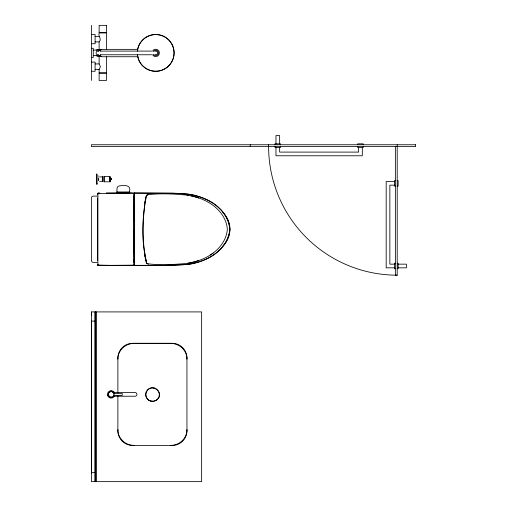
<?xml version="1.0" encoding="UTF-8"?>
<svg xmlns="http://www.w3.org/2000/svg" width="507" height="507" viewBox="0 0 507 507"><rect width="100%" height="100%" fill="white"/><g stroke="black" fill="none" stroke-linecap="round" stroke-linejoin="round"><path stroke-width="0.76" d="M91.494 472.803L91.494 320.665M91.425 315.588L91.425 311.913L201.647 311.913L201.647 481.65L91.425 481.65L91.425 311.913M97.598 240.933L97.598 260.579M97.598 204.91L97.566 253.614M102.433 181.531L102.427 176.442M102.433 181.208L102.433 180.784M102.433 180.277L102.433 179.706M102.433 179.11L102.427 178.223M102.433 177.944L102.42 177.437M110.025 178.096L109.962 177.425L109.962 179.11L110.025 177.304M110.082 180.898L109.968 180.327M110.082 180.745L109.899 179.903M109.962 178.179L110.025 179.674M110.336 180.86L110.336 180.061L110.336 180.923L110.336 180.498M110.336 177.881L110.336 177.602M110.336 177.323L110.336 177.773M97.566 204.891L97.598 197.926M109.899 178.844L109.899 178.318M98.643 177.742L98.643 180.682M98.643 179.11L98.643 179.909M97.11 183.711L97.11 184.218L97.103 174.034M134.102 262.715L134.127 204.847L134.146 212.072M134.127 262.74L134.159 259.299M150.528 400.961L148.805 400.169L147.068 398.572A6.534 6.534 0 0 1 146.276 391.93M156.036 400.372C166.347 394.123 151.492 381.245 146.282 391.936M117.897 359.216L117.935 358.138M186.893 430.652L186.925 429.575M133.911 265.218C135.686 263.558 133.652 256.536 134.501 253.766L134.361 193.148M111.578 179.44L111.502 178.578L111.508 179.643M97.699 194.092L97.857 193.23M97.775 194.067L97.661 193.275L99.683 193.363M98.016 194.067L98.098 193.363M145.173 202.128C142.359 222.205 142.03 243.037 146.586 262.854M145.173 202.128L146.586 195.651M144.888 202.477L145.864 197.141L146.929 194.999M113.923 395.352L114.037 393.85L113.378 392.488A2.928 2.928 0 0 0 109.062 392.348A2.928 2.928 0 0 0 109.297 396.658A2.928 2.928 0 0 0 113.574 396.049L113.917 395.365L122.244 395.352L122.244 393.514L113.923 393.514L113.796 393.128M145.769 197.857C142.264 219.182 141.111 242.042 146.745 262.911M99.892 193.021L98.022 193.205M146.035 196.577L146.46 195.518M113.327 395.878L113.638 395.264M114.62 395.612L114.189 396.468A3.676 3.676 0 0 1 108.587 397.025A3.676 3.676 0 0 1 109.011 391.41A3.676 3.676 0 0 1 114.468 392.805L114.766 393.717M134.628 265.491L134.628 193.015M134.361 265.357L165.098 265.275L184.472 264.635A64.167 64.167 0 0 0 200.366 261.308C214.657 256.662 228.6 245.128 229.766 229.253C228.6 213.377 214.657 201.843 200.366 197.198A64.167 64.167 0 0 0 184.472 193.87L173.058 193.351L133.721 193.04L173.014 193.11L188.718 194.118A63.907 63.907 0 0 1 204.156 198.427C217.021 203.56 228.936 214.778 229.944 229.253C228.936 243.721 217.021 254.945 204.156 260.078A63.907 63.907 0 0 1 188.718 264.388L173.014 265.395L133.03 265.541M133.861 265.357L100.456 265.529M146.745 195.594L146.282 196.101L147.303 195.195M99.125 49.838L99.125 41.885C102.281 39.102 97.75 36.105 99.125 32.879L106.47 32.879L106.47 49.464M106.47 56.302L106.47 72.926L99.125 72.926L99.125 69.44L100.405 66.683L99.125 63.926L99.125 55.833M97.775 264.439C97.338 265.491 98.206 265.338 98.016 264.439M194.796 261.739A64.357 64.357 0 0 0 198.655 260.541C212.617 256.035 226.154 244.71 227.351 229.253C226.147 213.796 212.617 202.47 198.655 197.964A64.357 64.357 0 0 0 190.917 195.822M97.75 265.136L97.674 264.439L97.883 265.25M146.929 194.999L148.507 194.289M210.329 255.027L213.2 253.094M156.194 400.289L153.38 401.233L150.414 400.929M96.165 50.25A3.093 3.093 0 0 1 97.712 49.832L99.657 49.952L101.844 49.363L137.803 49.363M98.631 54.522C94.974 56.226 95.417 49.312 98.808 51.473M147.619 194.732C160.624 193.161 173.996 193.908 187.039 195.125A64.357 64.357 0 0 1 188.591 195.372M96.165 55.605A3.093 3.093 0 0 0 96.913 55.916L99.169 55.833A6.566 6.566 0 0 1 99.657 55.859M96.362 55.643L101.844 56.74L137.803 56.74M133.202 343.315L171.626 343.315M170.517 445.507L171.626 445.476M106.178 192.913L127.916 192.856M91.425 34.533L95.101 34.533L95.101 43.722L91.425 43.722M95.101 36.371L99.125 36.371M95.101 41.885L99.125 41.885M91.425 48.311L93.263 48.311L93.263 57.494L91.425 57.494M93.263 50.168L99.195 49.838A6.768 6.768 0 0 0 99.689 49.781M98.459 50.168L99.936 50.168M101.115 51.093L151.631 51.093M101.115 54.762L151.631 54.762M93.263 55.643L99.955 55.643M91.425 62.088L95.101 62.088L95.101 71.272L91.425 71.272M95.101 63.926L99.125 63.926M95.101 69.44L99.125 69.44M99.562 176.892L102.579 176.892M395.365 180.574L394.446 180.574L394.446 186.082L395.365 186.082M397.203 180.574L398.122 180.574L398.122 186.082L397.203 186.082M99.562 181.322L102.37 181.322M394.446 181.493L386.182 181.493L386.182 267.829L394.446 267.829M394.446 185.163L389.858 185.163L389.858 264.153L394.446 264.153M116.692 191.969L129.798 191.969M116.692 192.711L129.798 192.711M98.339 193.123L98.814 193.123M97.224 196.114L93.263 196.114A1.838 1.838 0 0 0 91.425 197.952L91.425 260.554A1.838 1.838 0 0 0 93.263 262.392L97.224 262.392M395.365 263.234L394.446 263.234L394.446 268.748L395.365 268.748M397.203 263.234L398.122 263.234L398.122 268.748L397.203 268.748M398.122 264.153L406.386 264.153L406.386 267.829L398.122 267.829M397.203 144.755L397.203 275.174L395.365 275.174L395.365 146.586M91.425 321.102L95.101 321.102M113.847 392.545L135.077 392.545A1.844 1.844 0 0 1 136.675 393.464A1.882 1.882 0 0 1 136.675 395.308A1.844 1.844 0 0 1 135.077 396.233L114.297 396.233M91.425 472.467L95.101 472.467M122.415 192.875L132.466 192.92M122.428 265.655L97.914 265.047L97.914 193.459L133.658 193.18L133.829 265.155L109.309 265.376M103.84 265.548L109.328 265.592M133.202 445.476L134.311 445.507M154.749 388.248L153.97 388.051M100.475 265.503L97.857 265.275M147.619 263.773C160.624 265.345 173.996 264.597 187.039 263.38A64.509 64.421 -88.4 0 0 198.655 260.541M148.507 264.217L146.929 263.507L146.035 261.929M146.46 262.987L146.929 263.507M113.942 392L114.468 392.805M113.334 392.963L113.739 393.907M98.352 175.866L98.586 176.246M113.923 393.514L114.037 393.85M111.477 178.584L111.572 179.44L111.534 178.996M137.803 56.245L138.506 59.3A18.372 18.372 0 0 0 167.462 67.006A18.372 18.372 0 0 0 165.168 37.131A18.372 18.372 0 0 0 137.727 49.16M145.921 261.308L144.888 256.029M144.489 251.174L144.78 253.405M144.977 254.888L145.173 256.377M109.899 181.487L109.899 176.848M186.893 358.138L186.925 359.216M117.897 429.575L117.935 430.652M134.102 195.791L134.159 199.207M134.133 199.226L134.178 220.38M134.14 229.253L134.127 253.658M97.598 212.122L97.598 217.573M363.221 144.755L363.221 143.836L357.708 143.836L357.708 144.755M363.221 146.586L363.221 147.505L357.708 147.505L357.708 146.586M362.302 147.505L362.302 155.776L275.966 155.776L275.966 147.505M358.626 147.505L358.626 152.1L279.636 152.1L279.636 147.505M280.555 144.755L280.555 143.836L275.048 143.836L275.048 144.755M280.555 146.586L280.555 147.505L275.048 147.505L275.048 146.586M279.636 143.836L279.636 135.565L275.966 135.565L275.966 143.836M268.615 144.755L268.615 146.586A128.588 128.588 0 0 0 397.203 275.174M250.249 144.755L250.249 146.586M129.45 191.969C131.56 184.681 124.608 185.188 119.487 185.879C116.433 185.987 116.883 189.929 117.047 191.969M117.878 392.811L117.878 358.024A14.697 14.697 0 0 1 132.574 343.328L172.253 343.328A14.697 14.697 0 0 1 186.95 358.024L186.95 430.766A14.697 14.697 0 0 1 172.253 445.463L132.574 445.463A14.697 14.697 0 0 1 117.878 430.766L117.878 395.973M110.076 177.875L110.082 178.61M103.91 176.411L103.91 181.81M100.671 50.168L100.671 51.594M100.671 54.211L100.671 55.643M96.412 173.945L96.412 184.275M91.494 320.259L91.494 322.458M91.494 471.104L91.494 473.304M91.425 25.35L91.425 80.461M187.039 195.125A64.509 64.421 88.4 0 1 198.655 197.964M194.156 261.91A64.357 64.357 0 0 1 190.917 262.683M190.144 262.841A64.357 64.357 0 0 1 187.818 263.26M222.941 212.458A45.941 45.941 0 0 1 224.183 213.834A23.518 23.518 0 0 1 224.183 244.672A45.941 45.941 0 0 1 222.941 246.047M137.429 51.182A18.372 18.372 0 0 1 165.415 37.328A18.372 18.372 0 0 1 165.371 68.553A18.372 18.372 0 0 1 137.429 54.617M154.8 51.334A1.838 1.838 0 0 1 157.557 52.931A1.838 1.838 0 0 1 154.8 54.522M153.329 51.549A2.757 2.757 0 0 1 157.487 50.814A2.757 2.757 0 0 1 157.487 55.041A2.757 2.757 0 0 1 153.329 54.306M152.537 51.093A3.676 3.676 0 0 1 158.076 50.111A3.676 3.676 0 0 1 158.076 55.745A3.676 3.676 0 0 1 152.537 54.762M101.546 49.496A6.566 6.566 0 0 1 97.712 49.832M97.712 56.024A6.768 6.768 0 0 1 101.577 56.6M171.62 343.448A16.142 16.142 0 0 1 187.026 358.126M117.801 358.126A16.142 16.142 0 0 1 133.208 343.448M133.208 445.342A16.142 16.142 0 0 1 117.801 430.665M187.026 430.665A16.142 16.142 0 0 1 171.62 445.342M108.149 395.84A3.34 3.34 0 0 1 107.877 395.01M110.539 391.112A3.34 3.34 0 0 1 111.407 391.068M112.294 396.766A2.63 2.63 0 0 1 111.641 396.981M110.957 397.019A2.63 2.63 0 0 1 110.285 396.873M109.67 396.569A2.63 2.63 0 0 1 108.675 393.521M108.986 392.912A2.63 2.63 0 0 1 110.019 392.025M112.028 391.911A2.63 2.63 0 0 1 113.15 392.684M95.101 311.913L95.101 481.65L95.101 311.913M96.019 311.913L96.019 481.65L96.019 311.913M111.597 178.996L111.553 179.44L111.597 178.996M106.47 25.35L99.125 25.35L99.125 32.695L106.47 32.695L106.47 25.35M106.47 73.109L99.125 73.109L99.125 80.461L106.47 80.461L106.47 73.109M415.575 144.755L91.425 144.755L91.425 146.586L415.575 146.586L415.575 144.755M109.937 176.404L104.201 176.404L104.201 181.817L109.937 181.817L109.937 176.404M148.862 400.264A6.787 6.787 0 0 0 159.369 394.991A6.787 6.787 0 0 0 149.552 388.527A6.787 6.787 0 0 0 148.862 400.264"/></g></svg>
